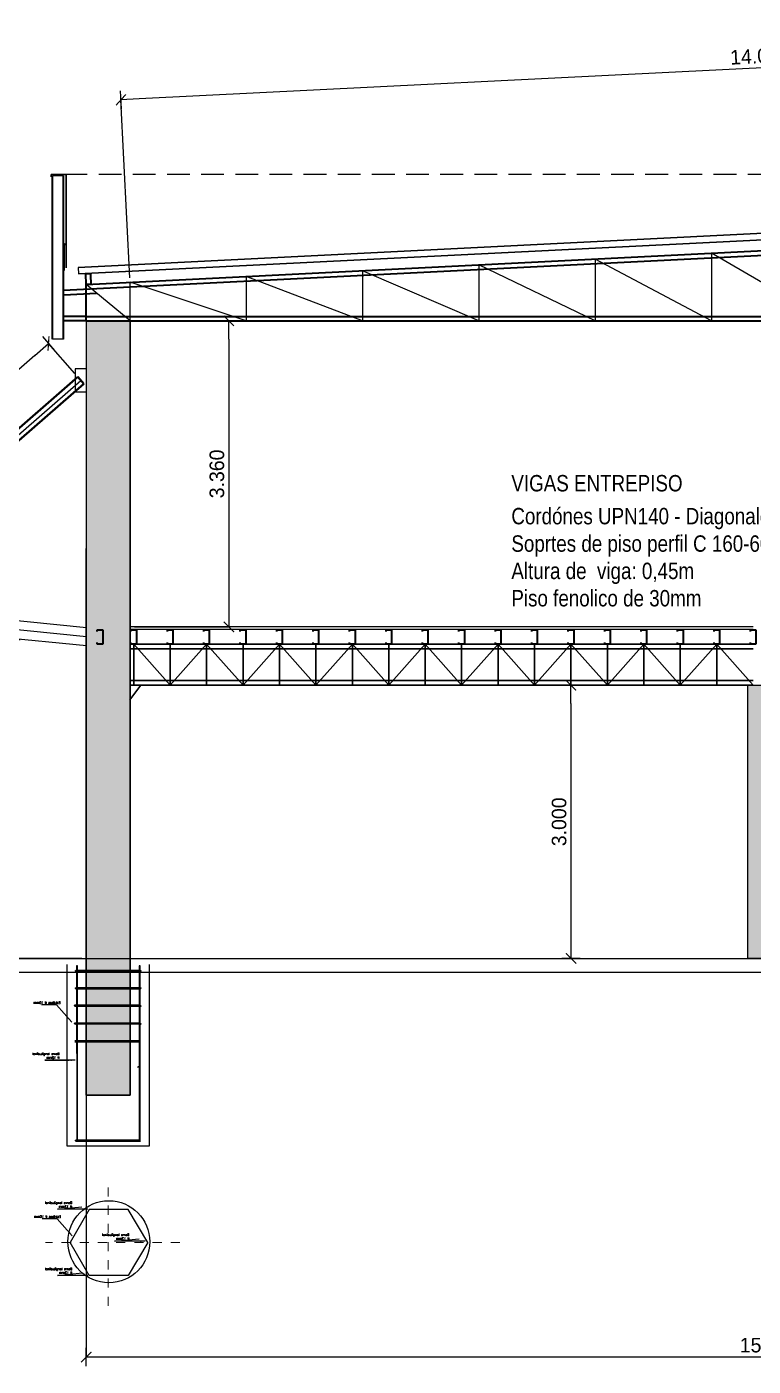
# Model space of a CAD drawing. Header units: millimetres. Extents: x -20 to 118, y -57 to 37.
# Drawn here: x 29.93 to 37.9, y 11.84 to 26.54 of the extents above; entities that cross this region are included whole.
import ezdxf

# ---------------------------------------------------------------- set-up
doc = ezdxf.new("R2010")
doc.units = ezdxf.units.MM
for name, pattern in [('DASHDOT2', [12.7, 6.35, -3.175, 0, -3.175]), ('HIDDEN', [0.375, 0.25, -0.125]), ('RAYITAS', [0.375, 0.25, -0.125])]:
    doc.linetypes.add(name, pattern=pattern)
doc.layers.get('0').update_dxf_attribs({"linetype": 'CONTINUOUS'})
doc.layers.get('Defpoints').update_dxf_attribs({"linetype": 'CONTINUOUS'})
doc.layers.add('0.18', color=253, linetype='CONTINUOUS', lineweight=18)
doc.layers.add('TEXTO', color=7, linetype='CONTINUOUS', lineweight=25)
doc.layers.add('diagonales', color=1, linetype='DASHDOT2')
doc.styles.add('ROMANS', font='romans')
doc.dimstyles.new('1-100', dxfattribs={"dimscale": 0.05, "dimtxt": 2.5, "dimasz": 2.5, "dimexe": 1.25, "dimexo": 0.625, "dimtad": 1, "dimzin": 1, "dimtxsty": 'Standard', "dimcen": 0, "dimadec": 0, "dimazin": 0, "dimtm": 1e-09, "dimtfac": 1, "dimtofl": 0, "dimtmove": 0, "dimatfit": 3, "dimfxl": 1.25, "dimarcsym": 0})
doc.dimstyles.new('CABREADAS', dxfattribs={"dimtxt": 0.16, "dimasz": 0.2, "dimexe": 0, "dimexo": 0.05, "dimgap": 0.05, "dimtad": 1, "dimdec": 3, "dimzin": 0, "dimdsep": 46, "dimtxsty": 'Standard', "dimblk": 'COTA_N', "dimcen": 0.1, "dimclrd": 256, "dimclrt": 256, "dimadec": 0, "dimazin": 0, "dimtfac": 1, "dimtdec": 3, "dimtix": 1, "dimtmove": 2, "dimatfit": 3, "dimldrblk": 'COTA_N', "dimfxl": 0, "dimtolj": 1, "dimtzin": 0, "dimarcsym": 0})
doc.dimstyles.get("Standard").update_dxf_attribs({"dimtxt": 0.18, "dimasz": 0.18, "dimexe": 0.18, "dimexo": 0.0625, "dimgap": 0.09, "dimtad": 0, "dimtih": 1, "dimtoh": 1, "dimdec": 4, "dimzin": 0, "dimdsep": 46, "dimtxsty": 'Standard', "dimcen": 0.09, "dimadec": 0, "dimazin": 0, "dimtfac": 1, "dimtdec": 4, "dimtofl": 0, "dimtmove": 0, "dimatfit": 3, "dimfxl": 1, "dimtolj": 1, "dimtzin": 0, "dimarcsym": 0})

# ---------------------------------------------------------------- blocks, each defined once
blk = doc.blocks.new('_OBLIQUE')
at = {"color": 0, "linetype": 'ByBlock'}
blk.add_line((-0.5, -0.5), (0.5, 0.5), dxfattribs=at)
blk = doc.blocks.new('*D172')
at = {"layer": '0.18', "color": 0, "lineweight": -2, "ltscale": 0.08, "transparency": 16777216}
for p, q in [((359.96, 71.857), (360.034, 71.857)), ((359.96, 71.807), (360.034, 71.807)), ((359.972, 71.857), (359.972, 71.807)), ((359.972, 71.807), (359.972, 71.561))]:
    blk.add_line(p, q, dxfattribs=at)
at = {"layer": 'Defpoints', "color": 0, "ltscale": 0.08, "transparency": 16777216}
for p in [(359.929, 71.857), (359.929, 71.807), (359.972, 71.807)]:
    blk.add_point(p, dxfattribs=at)
at = {"layer": '0.18', "color": 0, "lineweight": -2, "ltscale": 0.08, "transparency": 16777216, "xscale": 0.05, "yscale": 0.05, "zscale": 0.05}
for p, rotation in [((359.972, 71.857), 90), ((359.972, 71.807), 270)]:
    blk.add_blockref('_OBLIQUE', p, dxfattribs=dict(at, rotation=rotation))
at = {"layer": '0.18', "color": 0, "lineweight": 18, "ltscale": 0.08, "transparency": 16777216, "insert": (359.93, 71.644), "char_height": 0.05, "attachment_point": 5, "rotation": 90}
blk.add_mtext('0,05', dxfattribs=at)
blk = doc.blocks.new('perfil c 160')
at = {"color": 240, "lineweight": 35, "true_color": 0xed1f24}
for p, q in [((-3431.862, -2449.393), (-3431.922, -2449.393)), ((-3431.922, -2449.393), (-3431.922, -2449.553)), ((-3431.862, -2449.413), (-3431.862, -2449.393)), ((-3431.922, -2449.553), (-3431.862, -2449.553)), ((-3431.862, -2449.553), (-3431.862, -2449.533))]:
    blk.add_line(p, q, dxfattribs=at)
blk = doc.blocks.new('COTA_N')
for p, q in [((-1, 0), (0, 0)), ((0, 0.5), (0, -0.5))]:
    blk.add_line(p, q)
at = {"const_width": 0.065}
blk.add_lwpolyline([(0.141, 0.141), (0.283, 0.283), (0, 0), (-0.141, -0.141), (-0.283, -0.283)], dxfattribs=at)
blk = doc.blocks.new('*D195')
at = {"color": 0, "lineweight": -2, "transparency": 16777216}
for p, q in [((35.849, 19.313), (35.899, 19.313)), ((35.849, 16.313), (35.899, 16.313))]:
    blk.add_line(p, q, dxfattribs=at)
at = {"lineweight": -2, "transparency": 16777216}
blk.add_line((35.899, 19.113), (35.899, 16.513), dxfattribs=at)
at = {"layer": 'Defpoints', "color": 0, "transparency": 16777216}
for p in [(35.899, 19.313), (35.899, 16.313), (35.899, 16.313)]:
    blk.add_point(p, dxfattribs=at)
at = {"lineweight": -2, "transparency": 16777216, "xscale": 0.2, "yscale": 0.2, "zscale": 0.2}
for p, rotation in [((35.899, 19.313), 90), ((35.899, 16.313), 270)]:
    blk.add_blockref('COTA_N', p, dxfattribs=dict(at, rotation=rotation))
at = {"transparency": 16777216, "insert": (35.769, 17.813), "char_height": 0.16, "attachment_point": 5, "rotation": 90}
blk.add_mtext('\\A1;3.000', dxfattribs=at)
blk = doc.blocks.new('*D196')
at = {"color": 0, "lineweight": -2, "transparency": 16777216}
for p, q in [((31.109, 23.313), (32.143, 23.313)), ((31.109, 19.953), (32.143, 19.953))]:
    blk.add_line(p, q, dxfattribs=at)
at = {"lineweight": -2, "transparency": 16777216}
blk.add_line((32.143, 23.113), (32.143, 20.153), dxfattribs=at)
at = {"layer": 'Defpoints', "color": 0, "transparency": 16777216}
for p in [(31.059, 23.313), (31.059, 19.953), (32.143, 19.953)]:
    blk.add_point(p, dxfattribs=at)
at = {"lineweight": -2, "transparency": 16777216, "xscale": 0.2, "yscale": 0.2, "zscale": 0.2}
for p, rotation in [((32.143, 23.313), 90), ((32.143, 19.953), 270)]:
    blk.add_blockref('COTA_N', p, dxfattribs=dict(at, rotation=rotation))
at = {"transparency": 16777216, "insert": (32.013, 21.633), "char_height": 0.16, "attachment_point": 5, "rotation": 90}
blk.add_mtext('\\A1;3.360', dxfattribs=at)
blk = doc.blocks.new('*D197')
at = {"color": 0, "lineweight": -2, "transparency": 16777216}
for p, q in [((30.452, 22.735), (30.164, 23.065)), ((27.636, 20.277), (27.348, 20.607))]:
    blk.add_line(p, q, dxfattribs=at)
at = {"lineweight": -2, "transparency": 16777216}
blk.add_line((30.013, 22.933), (27.498, 20.738), dxfattribs=at)
at = {"layer": 'Defpoints', "color": 0, "transparency": 16777216}
for p in [(30.485, 22.698), (27.348, 20.607), (27.668, 20.239)]:
    blk.add_point(p, dxfattribs=at)
at = {"lineweight": -2, "transparency": 16777216, "xscale": 0.2, "yscale": 0.2, "zscale": 0.2}
for p, rotation in [((30.164, 23.065), 41.11504645273051), ((27.348, 20.607), 221.1150464527305)]:
    blk.add_blockref('COTA_N', p, dxfattribs=dict(at, rotation=rotation))
at = {"transparency": 16777216, "insert": (28.67, 21.934), "char_height": 0.16, "attachment_point": 5, "rotation": 41.115}
blk.add_mtext('\\A1;3.738', dxfattribs=at)
blk = doc.blocks.new('*D200')
at = {"color": 0, "lineweight": -2, "transparency": 16777216}
for p, q in [((29.853, 19.813), (29.276, 19.813)), ((30.529, 16.313), (29.276, 16.313))]:
    blk.add_line(p, q, dxfattribs=at)
at = {"lineweight": -2, "transparency": 16777216}
blk.add_line((29.276, 16.513), (29.276, 19.613), dxfattribs=at)
at = {"layer": 'Defpoints', "color": 0, "transparency": 16777216}
for p in [(29.276, 19.813), (29.903, 19.813), (30.579, 16.313)]:
    blk.add_point(p, dxfattribs=at)
at = {"lineweight": -2, "transparency": 16777216, "xscale": 0.2, "yscale": 0.2, "zscale": 0.2}
for p, rotation in [((29.276, 19.813), 90), ((29.276, 16.313), 270)]:
    blk.add_blockref('COTA_N', p, dxfattribs=dict(at, rotation=rotation))
at = {"transparency": 16777216, "insert": (29.146, 18.063), "char_height": 0.16, "attachment_point": 5, "rotation": 90}
blk.add_mtext('\\A1;3.500', dxfattribs=at)
blk = doc.blocks.new('*D201')
at = {"color": 0, "lineweight": -2, "transparency": 16777216}
for p, q in [((30.579, 16.263), (30.579, 11.936)), ((45.579, 16.263), (45.579, 11.936))]:
    blk.add_line(p, q, dxfattribs=at)
at = {"lineweight": -2, "transparency": 16777216}
blk.add_line((45.379, 11.936), (30.779, 11.936), dxfattribs=at)
at = {"layer": 'Defpoints', "color": 0, "transparency": 16777216}
for p in [(30.579, 16.313), (45.579, 16.313), (30.579, 11.936)]:
    blk.add_point(p, dxfattribs=at)
at = {"lineweight": -2, "transparency": 16777216, "xscale": 0.2, "yscale": 0.2, "zscale": 0.2, "rotation": 180}
blk.add_blockref('COTA_N', (30.579, 11.936), dxfattribs=at)
at = {"lineweight": -2, "transparency": 16777216, "xscale": 0.2, "yscale": 0.2, "zscale": 0.2}
blk.add_blockref('COTA_N', (45.579, 11.936), dxfattribs=at)
at = {"transparency": 16777216, "insert": (38.079, 12.066), "char_height": 0.16, "attachment_point": 5}
blk.add_mtext('\\A1;15.000', dxfattribs=at)
blk = doc.blocks.new('*D205')
at = {"lineweight": -2, "transparency": 16777216}
blk.add_line((44.799, 26.432), (31.159, 25.75), dxfattribs=at)
at = {"color": 0, "lineweight": -2, "transparency": 16777216}
for p, q in [((45.097, 24.489), (44.999, 26.442)), ((31.057, 23.787), (30.959, 25.74))]:
    blk.add_line(p, q, dxfattribs=at)
at = {"layer": 'Defpoints', "color": 0, "transparency": 16777216}
for p in [(30.959, 25.74), (45.099, 24.439), (31.059, 23.737)]:
    blk.add_point(p, dxfattribs=at)
at = {"lineweight": -2, "transparency": 16777216, "xscale": 0.2, "yscale": 0.2, "zscale": 0.2}
for p, rotation in [((44.999, 26.442), 2.862405226111831), ((30.959, 25.74), 182.8624052261118)]:
    blk.add_blockref('COTA_N', p, dxfattribs=dict(at, rotation=rotation))
at = {"transparency": 16777216, "insert": (37.973, 26.221), "char_height": 0.16, "attachment_point": 5, "rotation": 2.8624}
blk.add_mtext('\\A1;14.058', dxfattribs=at)
blk = doc.blocks.new('base')
at = {"ltscale": 0.08}
for p, q in [((359.78, 73.798), (359.78, 71.803)), ((359.875, 73.733), (360.287, 73.733)), ((360.287, 73.723), (359.875, 73.723)), ((359.907, 73.723), (359.917, 73.733)), ((359.912, 73.723), (359.922, 73.733)), ((359.962, 73.723), (359.972, 73.733)), ((359.967, 73.723), (359.977, 73.733)), ((360.017, 73.723), (360.027, 73.733)), ((360.022, 73.723), (360.032, 73.733)), ((360.072, 73.723), (360.082, 73.733)), ((360.077, 73.723), (360.087, 73.733)), ((360.127, 73.723), (360.137, 73.733)), ((360.132, 73.723), (360.142, 73.733)), ((360.182, 73.723), (360.192, 73.733)), ((360.187, 73.723), (360.197, 73.733)), ((360.238, 73.723), (360.248, 73.733)), ((360.243, 73.723), (360.253, 73.733)), ((360.287, 73.733), (360.585, 73.733)), ((360.585, 73.723), (360.287, 73.723)), ((360.293, 73.723), (360.303, 73.733)), ((360.298, 73.723), (360.308, 73.733)), ((360.348, 73.723), (360.358, 73.733)), ((360.353, 73.723), (360.363, 73.733)), ((360.403, 73.723), (360.413, 73.733)), ((360.408, 73.723), (360.418, 73.733)), ((360.458, 73.723), (360.468, 73.733)), ((360.463, 73.723), (360.473, 73.733)), ((360.513, 73.723), (360.523, 73.733)), ((360.518, 73.723), (360.528, 73.733)), ((360.568, 73.723), (360.578, 73.733)), ((360.573, 73.723), (360.583, 73.733)), ((360.68, 71.803), (360.68, 73.798)), ((359.875, 73.542), (360.287, 73.542)), ((359.907, 73.532), (359.917, 73.542)), ((359.912, 73.532), (359.922, 73.542)), ((359.962, 73.532), (359.972, 73.542)), ((359.967, 73.532), (359.977, 73.542)), ((360.017, 73.532), (360.027, 73.542)), ((360.022, 73.532), (360.032, 73.542)), ((360.072, 73.532), (360.082, 73.542)), ((360.077, 73.532), (360.087, 73.542)), ((360.127, 73.532), (360.137, 73.542)), ((360.132, 73.532), (360.142, 73.542)), ((360.182, 73.532), (360.192, 73.542)), ((360.187, 73.532), (360.197, 73.542)), ((360.238, 73.532), (360.248, 73.542)), ((360.243, 73.532), (360.253, 73.542)), ((360.287, 73.542), (360.585, 73.542)), ((360.293, 73.532), (360.303, 73.542)), ((360.298, 73.532), (360.308, 73.542)), ((360.348, 73.532), (360.358, 73.542)), ((360.353, 73.532), (360.363, 73.542)), ((360.403, 73.532), (360.413, 73.542)), ((360.408, 73.532), (360.418, 73.542)), ((360.458, 73.532), (360.468, 73.542)), ((360.463, 73.532), (360.473, 73.542)), ((360.513, 73.532), (360.523, 73.542)), ((360.518, 73.532), (360.528, 73.542)), ((360.568, 73.532), (360.578, 73.542)), ((360.573, 73.532), (360.583, 73.542)), ((360.287, 73.532), (359.875, 73.532)), ((360.585, 73.532), (360.287, 73.532)), ((359.888, 73.352), (360.3, 73.352)), ((360.3, 73.342), (359.888, 73.342)), ((359.92, 73.342), (359.93, 73.352)), ((359.925, 73.342), (359.935, 73.352)), ((359.975, 73.342), (359.985, 73.352)), ((359.98, 73.342), (359.99, 73.352)), ((360.03, 73.342), (360.04, 73.352)), ((360.035, 73.342), (360.045, 73.352)), ((360.085, 73.342), (360.095, 73.352)), ((360.09, 73.342), (360.1, 73.352)), ((360.14, 73.342), (360.15, 73.352)), ((360.145, 73.342), (360.155, 73.352)), ((360.195, 73.342), (360.205, 73.352)), ((360.2, 73.342), (360.21, 73.352)), ((360.251, 73.342), (360.261, 73.352)), ((360.256, 73.342), (360.266, 73.352)), ((360.3, 73.352), (360.598, 73.352)), ((360.598, 73.342), (360.3, 73.342)), ((360.306, 73.342), (360.316, 73.352)), ((360.311, 73.342), (360.321, 73.352)), ((360.361, 73.342), (360.371, 73.352)), ((360.366, 73.342), (360.376, 73.352)), ((360.416, 73.342), (360.426, 73.352)), ((360.421, 73.342), (360.431, 73.352)), ((360.471, 73.342), (360.481, 73.352)), ((360.476, 73.342), (360.486, 73.352)), ((360.526, 73.342), (360.536, 73.352)), ((360.531, 73.342), (360.541, 73.352)), ((360.568, 73.337), (360.578, 73.347)), ((360.573, 73.337), (360.583, 73.347)), ((360.582, 73.342), (360.592, 73.352)), ((360.587, 73.342), (360.597, 73.352)), ((359.888, 73.156), (360.3, 73.156)), ((360.3, 73.146), (359.888, 73.146)), ((359.92, 73.146), (359.93, 73.156)), ((359.925, 73.146), (359.935, 73.156)), ((359.975, 73.146), (359.985, 73.156)), ((359.98, 73.146), (359.99, 73.156)), ((360.03, 73.146), (360.04, 73.156)), ((360.035, 73.146), (360.045, 73.156)), ((360.085, 73.146), (360.095, 73.156)), ((360.09, 73.146), (360.1, 73.156)), ((360.14, 73.146), (360.15, 73.156)), ((360.145, 73.146), (360.155, 73.156)), ((360.195, 73.146), (360.205, 73.156)), ((360.2, 73.146), (360.21, 73.156)), ((360.251, 73.146), (360.261, 73.156)), ((360.256, 73.146), (360.266, 73.156)), ((360.3, 73.156), (360.598, 73.156)), ((360.598, 73.146), (360.3, 73.146)), ((360.306, 73.146), (360.316, 73.156)), ((360.311, 73.146), (360.321, 73.156)), ((360.361, 73.146), (360.371, 73.156)), ((360.366, 73.146), (360.376, 73.156)), ((360.416, 73.146), (360.426, 73.156)), ((360.421, 73.146), (360.431, 73.156)), ((360.471, 73.146), (360.481, 73.156)), ((360.476, 73.146), (360.486, 73.156)), ((360.526, 73.146), (360.536, 73.156)), ((360.531, 73.146), (360.541, 73.156)), ((360.568, 73.141), (360.578, 73.151)), ((360.573, 73.141), (360.583, 73.151)), ((360.582, 73.146), (360.592, 73.156)), ((360.587, 73.146), (360.597, 73.156)), ((359.888, 72.96), (360.3, 72.96)), ((360.3, 72.95), (359.888, 72.95)), ((359.92, 72.95), (359.93, 72.96)), ((359.925, 72.95), (359.935, 72.96)), ((359.975, 72.95), (359.985, 72.96)), ((359.98, 72.95), (359.99, 72.96)), ((360.03, 72.95), (360.04, 72.96)), ((360.035, 72.95), (360.045, 72.96)), ((360.085, 72.95), (360.095, 72.96)), ((360.09, 72.95), (360.1, 72.96)), ((360.14, 72.95), (360.15, 72.96)), ((360.145, 72.95), (360.155, 72.96)), ((360.195, 72.95), (360.205, 72.96)), ((360.2, 72.95), (360.21, 72.96)), ((360.251, 72.95), (360.261, 72.96)), ((360.256, 72.95), (360.266, 72.96)), ((360.3, 72.96), (360.598, 72.96)), ((360.598, 72.95), (360.3, 72.95)), ((360.306, 72.95), (360.316, 72.96)), ((360.311, 72.95), (360.321, 72.96)), ((360.361, 72.95), (360.371, 72.96)), ((360.366, 72.95), (360.376, 72.96)), ((360.416, 72.95), (360.426, 72.96)), ((360.421, 72.95), (360.431, 72.96)), ((360.471, 72.95), (360.481, 72.96)), ((360.476, 72.95), (360.486, 72.96)), ((360.526, 72.95), (360.536, 72.96)), ((360.531, 72.95), (360.541, 72.96)), ((359.891, 72.669), (359.901, 72.679)), ((359.896, 72.669), (359.906, 72.679)), ((359.78, 71.803), (360.68, 71.803)), ((359.875, 71.869), (360.287, 71.869)), ((360.287, 71.859), (359.875, 71.859)), ((359.946, 71.854), (359.956, 71.864)), ((359.951, 71.854), (359.961, 71.864)), ((360.002, 71.854), (360.012, 71.864)), ((360.007, 71.854), (360.017, 71.864)), ((360.057, 71.854), (360.067, 71.864)), ((360.062, 71.854), (360.072, 71.864)), ((360.112, 71.854), (360.122, 71.864)), ((360.117, 71.854), (360.127, 71.864)), ((360.167, 71.854), (360.177, 71.864)), ((360.172, 71.854), (360.182, 71.864)), ((360.222, 71.854), (360.232, 71.864)), ((360.227, 71.854), (360.237, 71.864)), ((360.277, 71.854), (360.287, 71.864)), ((360.282, 71.854), (360.292, 71.864)), ((360.287, 71.869), (360.585, 71.869)), ((360.585, 71.859), (360.287, 71.859)), ((360.333, 71.854), (360.343, 71.864)), ((360.338, 71.854), (360.348, 71.864)), ((360.388, 71.854), (360.398, 71.864)), ((360.393, 71.854), (360.403, 71.864)), ((360.403, 71.859), (360.413, 71.869)), ((360.408, 71.859), (360.418, 71.869)), ((360.443, 71.854), (360.453, 71.864)), ((360.448, 71.854), (360.458, 71.864)), ((360.498, 71.854), (360.508, 71.864)), ((360.503, 71.854), (360.513, 71.864))]:
    blk.add_line(p, q, dxfattribs=at)
blk.add_line((360.568, 71.856), (360.58, 71.856))
blk.add_lwpolyline([(359.88, 73.783), (359.892, 73.783), (359.892, 71.859), (359.88, 71.859), (359.88, 73.783)])
blk.add_lwpolyline([(360.568, 71.856), (360.568, 73.783), (360.58, 73.783), (360.574, 71.856)], dxfattribs=at)
for centre, start, end in [((359.875, 73.728), 90, 270), ((360.585, 73.728), 270, 90), ((359.875, 73.537), 90, 270), ((360.585, 73.537), 270, 90), ((359.875, 73.342), 90, 270), ((359.888, 73.347), 90, 270), ((360.585, 73.342), 270, 90), ((360.598, 73.347), 270, 90), ((359.875, 73.146), 90, 270), ((359.888, 73.151), 90, 270), ((360.585, 73.146), 270, 90), ((360.598, 73.151), 270, 90), ((359.888, 72.955), 90, 270), ((360.585, 71.865), 270, 90)]:
    blk.add_arc(centre, 0.005, start, end, dxfattribs=at)
at = {"layer": 'diagonales', "color": 2, "char_height": 0.025, "attachment_point": 4, "style": 'ROMANS'}
for s, insert, width in [('Estribos %%C 10mm', (360.755, 73.379), 0.33101), ('Barra longitudinal %%C 12mm', (360.764, 72.797), 0.33884)]:
    blk.add_mtext(s, dxfattribs=dict(at, insert=insert, width=width))
at = {"layer": '0.18', "lineweight": 18, "ltscale": 0.08}
dim = blk.add_linear_dim(base=(359.972, 71.807), p1=(359.929, 71.857), p2=(359.929, 71.807), angle=270, dimstyle='1-100', override={"dimtxt": 1, "dimasz": 1, "dimgap": 0.25, "dimblk1": 'OBLIQUE', "dimblk2": 'OBLIQUE', "dimsah": 1}, dxfattribs=at)
dim.commit()
dim.dimension.update_dxf_attribs({"geometry": '*D172', "text_midpoint": (359.972, 71.644), "dimtype": 129})
at = {"layer": 'diagonales', "linetype": 'Continuous'}
blk.add_leader([(360.631, 73.167), (360.796, 73.356), (360.963, 73.356)], dimstyle='Standard', override={"dimasz": 0.05}, dxfattribs=at)
at = {"layer": 'diagonales', "linetype": 'Continuous', "annotation_type": 0, "has_hookline": 1, "hookline_direction": 0, "text_width": 0.327}
blk.add_leader([(360.592, 72.747), (360.926, 72.747), (360.657, 72.747)], dimstyle='Standard', override={"dimasz": 0.05}, dxfattribs=at)

msp = doc.modelspace()

# ---------------------------------------------------------------- hatches: boundary and pattern name
at = {"true_color": 0x939598}
h = msp.add_hatch(color=252, dxfattribs=at)
h.dxf.hatch_style = 1
h.paths.add_polyline_path([(30.5793, 20.8129), (30.5793, 23.3129), (31.0593, 23.3129), (31.0593, 16.3129), (30.5793, 16.3129)])
h.paths.add_polyline_path([(30.5793, 16.3129), (31.0593, 16.3129), (31.0593, 16.181), (30.7623, 16.181), (30.5793, 16.181)])
h.paths.add_polyline_path([(30.5793, 16.1629), (31.0593, 16.1629), (31.0593, 15.9902), (30.7623, 15.9902), (30.5793, 15.9902)])
h.paths.add_polyline_path([(30.5793, 15.9802), (30.7623, 15.9802), (31.0593, 15.9802), (31.0593, 15.7995), (30.7493, 15.7995), (30.5793, 15.7995)])
h.paths.add_polyline_path([(30.5793, 15.7895), (30.7493, 15.7895), (31.0593, 15.7895), (31.0593, 15.6038), (30.7493, 15.6038), (30.5793, 15.6038)])
h.paths.add_polyline_path([(30.5793, 15.5938), (30.7493, 15.5938), (31.0593, 15.5938), (31.0593, 15.4081), (30.7493, 15.4081), (30.5793, 15.4081)])
h.paths.add_polyline_path([(30.5793, 15.3981), (30.7493, 15.3981), (31.0593, 15.3981), (31.0593, 14.8129), (30.5793, 14.8129)])
h = msp.add_hatch()
h.set_pattern_fill('ANGLE', color=256)
h.set_pattern_definition([(0, (-263.219, 200.9735), (0, 6.985), [5.08, -1.905]), (90, (-263.219, 200.9735), (-6.985, 4e-16), [5.08, -1.905])])
h.paths.add_polyline_path([(30.6608, 21.9391), (30.6608, 22.1791), (30.1808, 22.1791), (30.1808, 21.9391)])
h = msp.add_hatch(color=252, dxfattribs=at)
h.dxf.hatch_style = 1
h.paths.add_polyline_path([(37.8393, 19.3129), (37.8992, 19.3129), (38.0135, 19.3129), (38.3193, 19.3129), (38.3193, 16.3129), (37.8393, 16.3129)])
h = msp.add_hatch()
h.set_pattern_fill('ANGLE', color=256)
h.set_pattern_definition([(0, (-263.219, 195.9735), (0, 6.985), [5.08, -1.905]), (90, (-263.219, 195.9735), (-6.985, 4e-16), [5.08, -1.905])])
h.paths.add_polyline_path([(30.6608, 16.9391), (30.6608, 17.1791), (30.1808, 17.1791), (30.1808, 16.9391)])
h = msp.add_hatch()
h.set_pattern_fill('ANGLE', color=256)
h.set_pattern_definition([(0, (-263.219, 190.9735), (0, 6.985), [5.08, -1.905]), (90, (-263.219, 190.9735), (-6.985, 4e-16), [5.08, -1.905])])
h.paths.add_polyline_path([(30.6608, 11.9391), (30.6608, 12.1791), (30.1808, 12.1791), (30.1808, 11.9391)])
at = {"layer": '0.18'}
h = msp.add_hatch(color=256, dxfattribs=at)
edge = h.paths.add_edge_path()
edge.add_arc((30.8193, 13.5572), 0.004, 0, 360)
h = msp.add_hatch(color=256, dxfattribs=at)
edge = h.paths.add_edge_path()
edge.add_arc((30.4054, 13.1953), 0.004, 0, 360)

# ---------------------------------------------------------------- linework, layer by layer
at = {"color": 3, "lineweight": 30}
for p, q in [((30.1937, 24.895), (30.1937, 24.9216)), ((30.1937, 24.9216), (30.3573, 24.9216)), ((30.3573, 24.9216), (30.3573, 23.8955)), ((30.4899, 23.8986), (45.8293, 24.6656)), ((30.4934, 23.8287), (45.8293, 24.5955)), ((30.336, 24.1411), (30.3454, 24.1643)), ((30.336, 23.8671), (30.336, 24.1411))]:
    msp.add_line(p, q, dxfattribs=at)
at = {"linetype": 'RAYITAS'}
msp.add_line((45.9649, 24.9216), (30.1937, 24.9216), dxfattribs=at)
at = {"lineweight": 35}
for p, q in [((30.2093, 23.1129), (30.2093, 24.9049)), ((30.3293, 23.1129), (30.3293, 24.9049)), ((30.3293, 23.6503), (45.8318, 24.4254)), ((30.5793, 23.7129), (45.8293, 24.4754)), ((30.5793, 23.3129), (30.5793, 23.7129)), ((30.3318, 23.6004), (30.6926, 23.6184)), ((30.5793, 23.3629), (30.3293, 23.3629)), ((30.5793, 23.3129), (30.3293, 23.3129)), ((30.5793, 23.3629), (45.8293, 23.3629)), ((30.5793, 23.3129), (45.8293, 23.3129))]:
    msp.add_line(p, q, dxfattribs=at)
for p, q in [((30.3293, 24.9049), (30.2093, 24.9049)), ((30.4899, 23.8986), (30.4934, 23.8287)), ((31.0593, 23.3129), (30.5793, 23.7129)), ((31.0592, 23.313), (31.0592, 23.7369)), ((31.0593, 23.3129), (30.5793, 23.3129)), ((30.5793, 23.3129), (30.5793, 20.8129)), ((31.0593, 23.3129), (31.0593, 14.8505)), ((31.0593, 16.3129), (31.0593, 23.3129)), ((31.0593, 23.3129), (31.0593, 14.8129)), ((30.3293, 23.1129), (30.2093, 23.1129)), ((27.7367, 20.2327), (30.5176, 22.6599)), ((30.455, 22.7849), (30.455, 22.5349)), ((30.455, 22.5349), (30.5801, 22.5349)), ((30.5793, 16.3129), (30.5793, 20.8129)), ((25.602, 20.4462), (30.5801, 19.9482)), ((25.592, 20.3467), (30.5801, 19.8477)), ((25.5821, 20.2472), (30.5801, 19.7472)), ((30.5793, 16.3129), (30.5793, 19.8129)), ((31.1192, 19.3129), (38.0135, 19.3129)), ((37.8393, 16.3129), (37.8393, 19.3129)), ((37.8393, 19.3129), (38.3193, 19.3129)), ((-10.136, 16.3129), (30.393, 16.3129)), ((30.393, 16.3129), (93.917, 16.3129)), ((30.5793, 14.8129), (30.5793, 16.3129)), ((38.3193, 16.3129), (37.8393, 16.3129)), ((-10.136, 16.1629), (30.393, 16.1629)), ((30.393, 16.1629), (117.7956, 16.1629)), ((31.0593, 14.8129), (30.5793, 14.8129)), ((31.0368, 13.5573), (30.6105, 13.5572)), ((31.0368, 12.8333), (30.6105, 12.8334))]:
    msp.add_line(p, q)
at = {"color": 1, "lineweight": 40}
for p, q in [((27.6685, 20.2395), (30.4847, 22.6975)), ((30.4847, 22.6975), (30.5504, 22.6222)), ((27.8049, 20.2258), (30.5504, 22.6222))]:
    msp.add_line(p, q, dxfattribs=at)
at = {"ltscale": 0.028}
msp.add_line((30.58, 22.7849), (30.455, 22.7849), dxfattribs=at)
at = {"color": 4}
for p, q in [((37.8992, 19.9529), (31.0593, 19.9529)), ((37.8992, 19.9229), (31.0593, 19.9229))]:
    msp.add_line(p, q, dxfattribs=at)
at = {"color": 7, "lineweight": 30}
for p, q in [((37.8992, 19.7629), (31.0593, 19.7629)), ((37.8992, 19.7129), (31.0593, 19.7129)), ((31.0992, 19.3129), (31.0992, 19.7629)), ((31.4992, 19.3129), (31.0992, 19.7629)), ((31.4992, 19.3129), (31.4992, 19.7629)), ((31.8992, 19.7629), (31.4992, 19.3129)), ((31.8992, 19.3129), (31.8992, 19.7629)), ((32.2992, 19.3129), (31.8992, 19.7629)), ((32.2992, 19.3129), (32.2992, 19.7629)), ((32.6992, 19.7629), (32.2992, 19.3129)), ((32.6992, 19.3129), (32.6992, 19.7629)), ((33.0992, 19.3129), (32.6992, 19.7629)), ((33.0992, 19.3129), (33.0992, 19.7629)), ((33.4992, 19.7629), (33.0992, 19.3129)), ((33.4992, 19.3129), (33.4992, 19.7629)), ((33.8992, 19.3129), (33.4992, 19.7629)), ((33.8992, 19.3129), (33.8992, 19.7629)), ((34.2992, 19.7629), (33.8992, 19.3129)), ((34.2992, 19.3129), (34.2992, 19.7629)), ((34.6992, 19.3129), (34.2992, 19.7629)), ((34.6992, 19.3129), (34.6992, 19.7629)), ((35.0992, 19.7629), (34.6992, 19.3129)), ((35.0992, 19.3129), (35.0992, 19.7629)), ((35.4992, 19.3129), (35.0992, 19.7629)), ((35.4992, 19.3129), (35.4992, 19.7629)), ((35.8992, 19.7629), (35.4992, 19.3129)), ((35.8992, 19.3129), (35.8992, 19.7629)), ((36.2992, 19.3129), (35.8992, 19.7629)), ((36.2992, 19.3129), (36.2992, 19.7629)), ((36.6992, 19.7629), (36.2992, 19.3129)), ((36.6992, 19.3129), (36.6992, 19.7629)), ((37.0992, 19.3129), (36.6992, 19.7629)), ((37.0992, 19.3129), (37.0992, 19.7629)), ((37.4992, 19.7629), (37.0992, 19.3129)), ((37.4992, 19.3129), (37.4992, 19.7629)), ((37.8992, 19.3129), (37.4992, 19.7629)), ((31.0573, 19.1526), (31.1773, 19.3126)), ((37.8992, 19.3629), (31.0593, 19.3629)), ((37.8992, 19.3129), (31.0593, 19.3129))]:
    msp.add_line(p, q, dxfattribs=at)
at = {"color": 1, "linetype": 'HIDDEN', "lineweight": 15, "ltscale": 0.08}
for p, q in [((30.8193, 13.7989), (30.8193, 12.4837)), ((31.6073, 13.1953), (30.1313, 13.1953))]:
    msp.add_line(p, q, dxfattribs=at)
at = {"ltscale": 0.08}
for p, q in [((30.6105, 13.5572), (30.4003, 13.1953)), ((31.2555, 13.1953), (31.0368, 13.5573)), ((30.6105, 12.8334), (30.4003, 13.1953)), ((31.2555, 13.1953), (31.0368, 12.8333))]:
    msp.add_line(p, q, dxfattribs=at)
msp.add_lwpolyline([(45.8293, 24.4754), (45.0993, 23.3129), (43.8229, 24.375), (43.8229, 23.3129), (42.5465, 24.3112), (42.5465, 23.3129), (41.2701, 24.2474), (41.2701, 23.3129), (39.9937, 24.1836), (39.9937, 23.3129), (38.7173, 24.1198), (38.7173, 23.3129), (37.4409, 24.0559), (37.4409, 23.3129), (36.1644, 23.9921), (36.1644, 23.3129), (34.888, 23.9283), (34.888, 23.3129), (33.6116, 23.8645), (33.6116, 23.3129), (32.3352, 23.8007), (32.3352, 23.3129), (31.0592, 23.7369)])
at = {"color": 3, "lineweight": 35, "ltscale": 0.08}
msp.add_lwpolyline([(30.629, 23.732), (30.6298, 23.7153), (30.5793, 23.713), (30.5739, 23.831), (30.6244, 23.8333), (30.6252, 23.8164)], dxfattribs=at)
at = {"color": 4, "lineweight": 35, "ltscale": 0.08}
msp.add_lwpolyline([(30.6252, 23.8162), (30.6298, 23.7152), (30.5793, 23.7129), (30.5785, 23.7294)], dxfattribs=at)
msp.add_lwpolyline([(31.0593, 23.3129), (30.5793, 23.3129), (30.5793, 14.8129), (31.0593, 14.8129)], close=True)
msp.add_circle((30.8263, 13.2022), 0.45)
at = {"layer": '0.18'}
for centre in [(30.8193, 13.5572), (30.4054, 13.1953)]:
    msp.add_circle(centre, 0.004, dxfattribs=at)

# ---------------------------------------------------------------- block references
at = {"xscale": -1}
for name, p in [('perfil c 160', (-3401.163, 2469.3158)), ('perfil c 160', (-3400.793, 2469.3158)), ('perfil c 160', (-3400.793, 2469.3158)), ('perfil c 160', (-3400.393, 2469.3158)), ('perfil c 160', (-3399.993, 2469.3158)), ('perfil c 160', (-3399.593, 2469.3158)), ('perfil c 160', (-3399.193, 2469.3158)), ('perfil c 160', (-3398.793, 2469.3158)), ('perfil c 160', (-3398.393, 2469.3158)), ('perfil c 160', (-3397.993, 2469.3158)), ('perfil c 160', (-3397.593, 2469.3158)), ('perfil c 160', (-3397.193, 2469.3158)), ('perfil c 160', (-3396.793, 2469.3158)), ('perfil c 160', (-3396.393, 2469.3158)), ('perfil c 160', (-3395.993, 2469.3158)), ('perfil c 160', (-3395.593, 2469.3158)), ('perfil c 160', (-3395.193, 2469.3158)), ('perfil c 160', (-3394.793, 2469.3158)), ('perfil c 160', (-3394.393, 2469.3158)), ('perfil c 160', (-3393.9929, 2469.3158)), ('base', (391.0497, -57.552))]:
    msp.add_blockref(name, p, dxfattribs=at)

# ---------------------------------------------------------------- texts
at = {"layer": 'diagonales', "color": 2, "extrusion": (0, 0, -1), "char_height": 0.025, "attachment_point": 4, "text_direction": (-1, 0, 0), "style": 'ROMANS'}
for s, insert, width in [('Barra longitudinal %%C 12mm', (30.4232, 13.6096), 0.338839), ('Estribos %%C 10mm', (30.3013, 13.4781), 0.331007), ('Barra longitudinal %%C 12mm', (31.0516, 13.2584), 0.338839), ('Barra longitudinal %%C 12mm', (30.4252, 12.8836), 0.338839)]:
    msp.add_mtext(s, dxfattribs=dict(at, insert=insert, width=width))
at = {"layer": 'TEXTO', "insert": (35.2448, 20.8982), "char_height": 0.18, "width": 6.311365, "attachment_point": 4}
msp.add_mtext('\\A1;{\\fArial Narrow|b0|i0|c0|p34;VIGAS ENTREPISO\\PCordónes UPN140\\H1.00005x; - Diagonales hierro angulo de 2" x \\H0.7x;\\S3/16;\\H1.42857x;"\\PSoprtes de piso perfil C 160-60-20-2mm\\PAltura de  viga: 0,45m\\PPiso fenolico de 30mm}', dxfattribs=at)

# ---------------------------------------------------------------- dimensions: what is measured, and where the dimension line sits
for p1, p2, distance, picture, middle in [((45.0993, 24.4389), (31.0592, 23.7369), -2.0061, '*D205', (37.9726, 26.2213)), ((30.4847, 22.6975), (27.6685, 20.2395), -0.4877, '*D197', (28.6704, 21.9339))]:
    dim = msp.add_aligned_dim(p1=p1, p2=p2, distance=distance, dimstyle='CABREADAS', override={"dimfxl": 1.25})
    dim.commit()
    dim.dimension.update_dxf_attribs({"geometry": picture, "text_midpoint": middle})
for base, p1, p2, angle, picture, middle in [((32.1429, 19.9529), (31.0593, 23.3129), (31.0593, 19.9529), 90, '*D196', (32.0129, 21.6329)), ((29.2761, 19.8129), (30.5793, 16.3129), (29.9027, 19.8129), 90, '*D200', (29.1461, 18.0629)), ((35.8992, 16.3129), (35.8992, 19.3129), (35.8992, 16.3129), 90, '*D195', (35.7692, 17.8129)), ((30.5793, 11.9357), (45.5793, 16.3129), (30.5793, 16.3129), 180, '*D201', (38.0793, 12.0657))]:
    dim = msp.add_linear_dim(base=base, p1=p1, p2=p2, angle=angle, dimstyle='CABREADAS', override={"dimfxl": 1.25})
    dim.commit()
    dim.dimension.update_dxf_attribs({"geometry": picture, "text_midpoint": middle})

# ---------------------------------------------------------------- leaders
at = {"layer": 'diagonales', "linetype": 'Continuous', "annotation_type": 0, "has_hookline": 1, "hookline_direction": 0, "text_width": 0.3274, "horizontal_direction": (-1, 0, 0)}
for points in [[(30.5956, 13.5593), (30.2619, 13.5593), (30.5304, 13.5873)], [(31.2239, 13.2081), (30.8903, 13.2081), (31.1587, 13.2361)], [(30.5975, 12.8333), (30.2639, 12.8333), (30.5323, 12.8613)]]:
    msp.add_leader(points, dimstyle='Standard', override={"dimasz": 0.05}, dxfattribs=at)
at = {"layer": 'diagonales', "linetype": 'Continuous'}
msp.add_leader([(30.4256, 13.2658), (30.2603, 13.4549), (30.0935, 13.4549)], dimstyle='Standard', override={"dimasz": 0.05}, dxfattribs=at)

doc.saveas('drawing.dxf')
